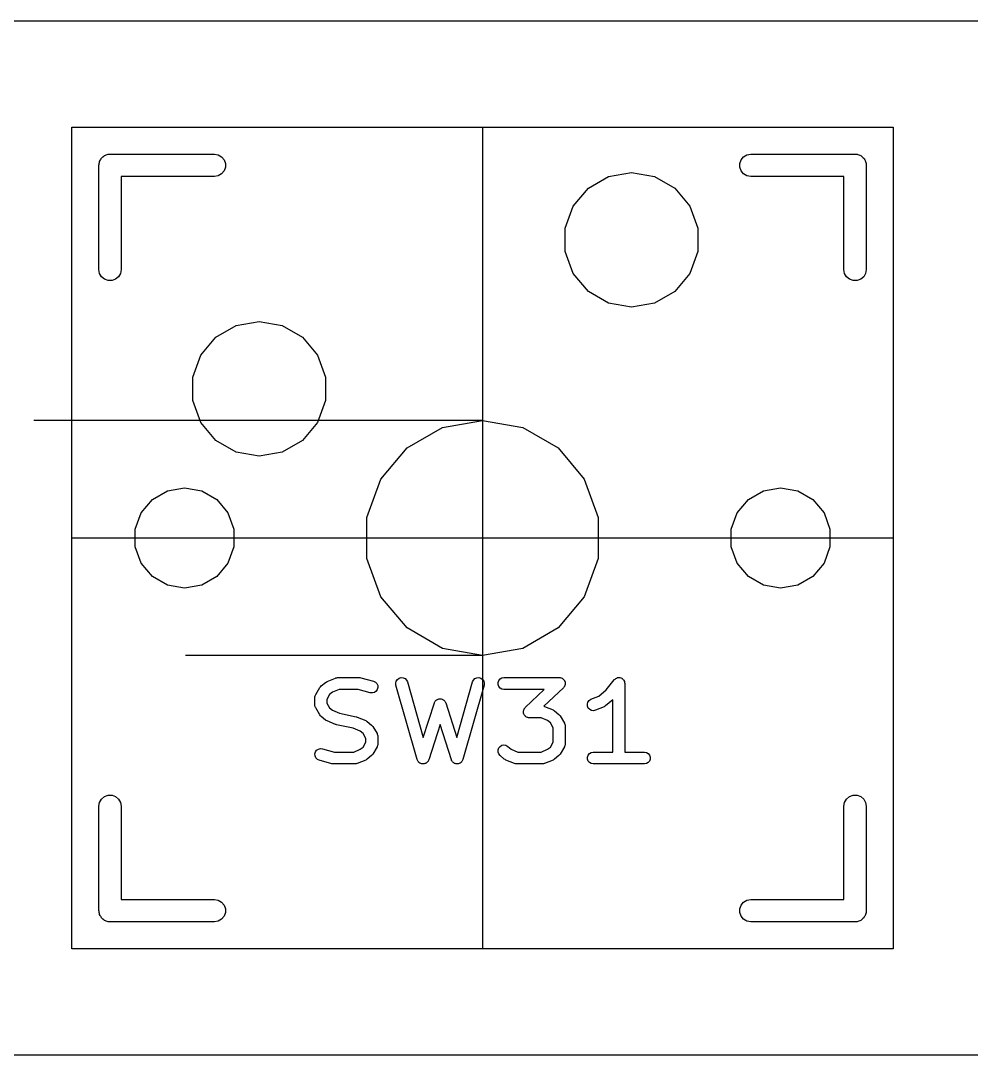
# Model space of a CAD drawing. Header units: millimetres. Extents: x 30 to 728, y -111 to 447.
# Drawn here: x 72.86 to 89.06, y 121.27 to 138.9 of the extents above; entities that cross this region are included whole.
import ezdxf

# ---------------------------------------------------------------- set-up
doc = ezdxf.new("R2010")
doc.units = ezdxf.units.MM
for name, color, linetype in [('BLACK', 7, 'Continuous'), ('プレート', 6, 'Continuous'), ('参照キーキャップ', 7, 'Continuous'), ('寸法', 21, 'Continuous')]:
    doc.layers.add(name, color=color, linetype=linetype)
doc.layers.add('補助線', color=4, linetype='Continuous', transparency=0.8)

# ---------------------------------------------------------------- blocks, each defined once
blk = doc.blocks.new('hhskb-F.SilkS')
at = {"layer": 'BLACK'}
for p, q in [((40.667, -91.4957), (40.6797, -91.485)), ((40.6797, -91.485), (40.6954, -91.4793)), ((40.6954, -91.4793), (40.7098, -91.471)), ((40.7098, -91.471), (40.7263, -91.4681)), ((40.7263, -91.4681), (40.7419, -91.4624)), ((40.7419, -91.4624), (40.7586, -91.4624)), ((40.7586, -91.4624), (40.775, -91.4595)), ((40.775, -91.4595), (42.553, -91.4595)), ((42.553, -91.4595), (42.6182, -91.471)), ((42.6182, -91.471), (42.6755, -91.5041)), ((51.5745, -91.5041), (51.6318, -91.471)), ((51.6318, -91.471), (51.697, -91.4595)), ((51.697, -91.4595), (53.475, -91.4595)), ((53.475, -91.4595), (53.4914, -91.4624)), ((53.4914, -91.4624), (53.5081, -91.4624)), ((53.5081, -91.4624), (53.5237, -91.4681)), ((53.5237, -91.4681), (53.5402, -91.471)), ((53.5402, -91.471), (53.5546, -91.4793)), ((53.5546, -91.4793), (53.5702, -91.485)), ((53.5702, -91.485), (53.583, -91.4957)), ((40.5845, -91.65), (40.5874, -91.6336)), ((40.5845, -93.428), (40.5845, -91.65)), ((40.5874, -91.6169), (40.5931, -91.6013)), ((40.5874, -91.6336), (40.5874, -91.6169)), ((40.5931, -91.6013), (40.596, -91.5848)), ((40.596, -91.5848), (40.6043, -91.5704)), ((40.6043, -91.5704), (40.61, -91.5547)), ((40.61, -91.5547), (40.6207, -91.542)), ((40.6207, -91.542), (40.6291, -91.5275)), ((40.6291, -91.5275), (40.6418, -91.5168)), ((40.6418, -91.5168), (40.6525, -91.5041)), ((40.6525, -91.5041), (40.667, -91.4957)), ((42.6755, -91.5041), (42.718, -91.5547)), ((42.718, -91.5547), (42.7406, -91.6169)), ((42.7406, -91.6169), (42.7406, -91.6831)), ((51.5094, -91.6169), (51.532, -91.5547)), ((51.5094, -91.6831), (51.5094, -91.6169)), ((51.532, -91.5547), (51.5745, -91.5041)), ((53.583, -91.4957), (53.5975, -91.5041)), ((53.5975, -91.5041), (53.6082, -91.5168)), ((53.6082, -91.5168), (53.6209, -91.5275)), ((53.6209, -91.5275), (53.6293, -91.542)), ((53.6293, -91.542), (53.64, -91.5547)), ((53.64, -91.5547), (53.6457, -91.5704)), ((53.6457, -91.5704), (53.654, -91.5848)), ((53.654, -91.5848), (53.6569, -91.6013)), ((53.6569, -91.6013), (53.6626, -91.6169)), ((53.6626, -91.6169), (53.6626, -91.6336)), ((53.6626, -91.6336), (53.6655, -91.65)), ((53.6655, -91.65), (53.6655, -93.428)), ((42.553, -91.8405), (40.9655, -91.8405)), ((40.9655, -91.8405), (40.9655, -93.428)), ((42.6182, -91.829), (42.553, -91.8405)), ((42.6755, -91.7959), (42.6182, -91.829)), ((42.718, -91.7452), (42.6755, -91.7959)), ((42.7406, -91.6831), (42.718, -91.7452)), ((48.9275, -92.0411), (49.2726, -91.8418)), ((49.2726, -91.8418), (49.665, -91.7726)), ((49.665, -91.7726), (50.0574, -91.8418)), ((50.0574, -91.8418), (50.4025, -92.0411)), ((51.532, -91.7452), (51.5094, -91.6831)), ((51.5745, -91.7959), (51.532, -91.7452)), ((51.6318, -91.829), (51.5745, -91.7959)), ((51.697, -91.8405), (51.6318, -91.829)), ((53.2845, -91.8405), (51.697, -91.8405)), ((53.2845, -93.428), (53.2845, -91.8405)), ((48.6714, -92.3463), (48.9275, -92.0411)), ((50.4025, -92.0411), (50.6586, -92.3463)), ((48.5351, -92.7208), (48.6714, -92.3463)), ((50.6586, -92.3463), (50.7949, -92.7208)), ((48.5351, -93.1192), (48.5351, -92.7208)), ((50.7949, -92.7208), (50.7949, -93.1192)), ((48.6714, -93.4937), (48.5351, -93.1192)), ((50.7949, -93.1192), (50.6586, -93.4937)), ((40.596, -93.4932), (40.5845, -93.428)), ((40.9655, -93.428), (40.954, -93.4932)), ((53.296, -93.4932), (53.2845, -93.428)), ((53.6655, -93.428), (53.654, -93.4932)), ((40.6291, -93.5505), (40.596, -93.4932)), ((40.6797, -93.593), (40.6291, -93.5505)), ((40.7419, -93.6156), (40.6797, -93.593)), ((40.8702, -93.593), (40.8081, -93.6156)), ((40.9209, -93.5505), (40.8702, -93.593)), ((40.954, -93.4932), (40.9209, -93.5505)), ((48.9275, -93.7989), (48.6714, -93.4937)), ((50.6586, -93.4937), (50.4025, -93.7989)), ((53.3291, -93.5505), (53.296, -93.4932)), ((53.3797, -93.593), (53.3291, -93.5505)), ((53.4419, -93.6156), (53.3797, -93.593)), ((53.5702, -93.593), (53.5081, -93.6156)), ((53.6209, -93.5505), (53.5702, -93.593)), ((53.654, -93.4932), (53.6209, -93.5505)), ((40.8081, -93.6156), (40.7419, -93.6156)), ((53.5081, -93.6156), (53.4419, -93.6156)), ((49.2726, -93.9982), (48.9275, -93.7989)), ((50.4025, -93.7989), (50.0574, -93.9982)), ((49.665, -94.0674), (49.2726, -93.9982)), ((50.0574, -93.9982), (49.665, -94.0674)), ((42.5775, -94.5811), (42.9226, -94.3818)), ((42.9226, -94.3818), (43.315, -94.3126)), ((43.315, -94.3126), (43.7074, -94.3818)), ((43.7074, -94.3818), (44.0525, -94.5811)), ((42.3214, -94.8863), (42.5775, -94.5811)), ((44.0525, -94.5811), (44.3086, -94.8863)), ((42.1851, -95.2608), (42.3214, -94.8863)), ((44.3086, -94.8863), (44.4449, -95.2608)), ((42.1851, -95.6592), (42.1851, -95.2608)), ((44.4449, -95.2608), (44.4449, -95.6592)), ((42.3214, -96.0337), (42.1851, -95.6592)), ((44.4449, -95.6592), (44.3086, -96.0337)), ((42.5775, -96.3389), (42.3214, -96.0337)), ((44.3086, -96.0337), (44.0525, -96.3389)), ((46.4404, -96.1192), (47.125, -95.9985)), ((47.125, -95.9985), (47.8096, -96.1192)), ((45.8384, -96.4667), (46.4404, -96.1192)), ((47.8096, -96.1192), (48.4115, -96.4667)), ((42.9226, -96.5382), (42.5775, -96.3389)), ((44.0525, -96.3389), (43.7074, -96.5382)), ((43.315, -96.6074), (42.9226, -96.5382)), ((43.7074, -96.5382), (43.315, -96.6074)), ((45.3916, -96.9992), (45.8384, -96.4667)), ((48.4115, -96.4667), (48.8584, -96.9992)), ((45.1539, -97.6524), (45.3916, -96.9992)), ((48.8584, -96.9992), (49.0961, -97.6524)), ((41.496, -97.3457), (41.7529, -97.1974)), ((41.7529, -97.1974), (42.045, -97.1458)), ((42.045, -97.1458), (42.3371, -97.1974)), ((42.3371, -97.1974), (42.594, -97.3457)), ((51.656, -97.3457), (51.9129, -97.1974)), ((51.9129, -97.1974), (52.205, -97.1458)), ((52.205, -97.1458), (52.4971, -97.1974)), ((52.4971, -97.1974), (52.754, -97.3457)), ((41.3053, -97.5729), (41.496, -97.3457)), ((42.594, -97.3457), (42.7847, -97.5729)), ((51.4653, -97.5729), (51.656, -97.3457)), ((52.754, -97.3457), (52.9447, -97.5729)), ((41.2038, -97.8517), (41.3053, -97.5729)), ((42.7847, -97.5729), (42.8862, -97.8517)), ((45.1539, -98.3476), (45.1539, -97.6524)), ((49.0961, -97.6524), (49.0961, -98.3476)), ((51.3638, -97.8517), (51.4653, -97.5729)), ((52.9447, -97.5729), (53.0462, -97.8517)), ((41.2038, -98.1483), (41.2038, -97.8517)), ((42.8862, -97.8517), (42.8862, -98.1483)), ((51.3638, -98.1483), (51.3638, -97.8517)), ((53.0462, -97.8517), (53.0462, -98.1483)), ((41.3053, -98.4271), (41.2038, -98.1483)), ((42.8862, -98.1483), (42.7847, -98.4271)), ((51.4653, -98.4271), (51.3638, -98.1483)), ((53.0462, -98.1483), (52.9447, -98.4271)), ((45.3916, -99.0008), (45.1539, -98.3476)), ((49.0961, -98.3476), (48.8584, -99.0008)), ((41.496, -98.6543), (41.3053, -98.4271)), ((42.7847, -98.4271), (42.594, -98.6543)), ((51.656, -98.6543), (51.4653, -98.4271)), ((52.9447, -98.4271), (52.754, -98.6543)), ((41.7529, -98.8026), (41.496, -98.6543)), ((42.594, -98.6543), (42.3371, -98.8026)), ((51.9129, -98.8026), (51.656, -98.6543)), ((52.754, -98.6543), (52.4971, -98.8026)), ((42.045, -98.8541), (41.7529, -98.8026)), ((42.3371, -98.8026), (42.045, -98.8541)), ((52.205, -98.8541), (51.9129, -98.8026)), ((52.4971, -98.8026), (52.205, -98.8541)), ((45.8384, -99.5332), (45.3916, -99.0008)), ((48.8584, -99.0008), (48.4115, -99.5332)), ((46.4404, -99.8808), (45.8384, -99.5332)), ((48.4115, -99.5332), (47.8096, -99.8808)), ((47.125, -100.002), (46.4404, -99.8808)), ((47.8096, -99.8808), (47.125, -100.002)), ((44.3748, -100.522), (44.4474, -100.462)), ((44.4474, -100.462), (44.4606, -100.454)), ((44.4606, -100.454), (44.4734, -100.446)), ((44.4734, -100.446), (44.6185, -100.386)), ((44.6185, -100.386), (44.6208, -100.385)), ((44.6208, -100.385), (44.6228, -100.384)), ((44.6228, -100.384), (44.6379, -100.381)), ((44.6379, -100.381), (44.6529, -100.378)), ((44.6529, -100.378), (44.6553, -100.378)), ((44.6553, -100.378), (44.6576, -100.378)), ((44.6576, -100.378), (45.0204, -100.378)), ((45.0204, -100.378), (45.034, -100.38)), ((45.034, -100.38), (45.0476, -100.382)), ((45.0476, -100.382), (45.2653, -100.442)), ((45.2653, -100.442), (45.2972, -100.457)), ((45.2972, -100.457), (45.3219, -100.482)), ((45.6448, -100.472), (45.6534, -100.438)), ((45.6485, -100.507), (45.6448, -100.472)), ((45.6534, -100.438), (45.6731, -100.409)), ((45.6731, -100.409), (45.7017, -100.388)), ((45.7017, -100.388), (45.7356, -100.378)), ((45.7356, -100.378), (45.7708, -100.381)), ((45.7708, -100.381), (45.803, -100.395)), ((45.803, -100.395), (45.8284, -100.42)), ((45.8284, -100.42), (45.8438, -100.452)), ((45.8438, -100.452), (46.1145, -101.399)), ((46.6841, -101.399), (46.9547, -100.452)), ((46.9547, -100.452), (46.9702, -100.42)), ((46.9702, -100.42), (46.9955, -100.395)), ((46.9955, -100.395), (47.0278, -100.381)), ((47.0278, -100.381), (47.063, -100.378)), ((47.063, -100.378), (47.0969, -100.388)), ((47.0969, -100.388), (47.1254, -100.409)), ((47.1254, -100.409), (47.1452, -100.438)), ((47.1452, -100.438), (47.1538, -100.472)), ((47.1538, -100.472), (47.1501, -100.507)), ((47.3878, -100.462), (47.3999, -100.429)), ((47.3878, -100.497), (47.3878, -100.462)), ((47.3999, -100.429), (47.4226, -100.402)), ((47.4226, -100.402), (47.4531, -100.384)), ((47.4531, -100.384), (47.4879, -100.378)), ((47.4879, -100.378), (48.4313, -100.378)), ((48.4313, -100.378), (48.4456, -100.38)), ((48.4456, -100.38), (48.46, -100.382)), ((48.46, -100.382), (48.4629, -100.383)), ((48.4629, -100.383), (48.466, -100.384)), ((48.466, -100.384), (48.4786, -100.391)), ((48.4786, -100.391), (48.4916, -100.398)), ((48.4916, -100.398), (48.4938, -100.4)), ((48.4938, -100.4), (48.4966, -100.402)), ((48.4966, -100.402), (48.5059, -100.413)), ((48.5059, -100.413), (48.5159, -100.423)), ((48.5159, -100.423), (48.5172, -100.426)), ((48.5172, -100.426), (48.5193, -100.429)), ((48.5193, -100.429), (48.5242, -100.442)), ((48.5242, -100.442), (48.53, -100.456)), ((48.53, -100.456), (48.5302, -100.459)), ((48.5302, -100.459), (48.5313, -100.462)), ((48.5313, -100.462), (48.5313, -100.476)), ((48.5313, -100.476), (48.5323, -100.491)), ((49.2292, -100.589), (49.368, -100.416)), ((49.368, -100.416), (49.3689, -100.415)), ((49.3689, -100.415), (49.3695, -100.414)), ((49.3695, -100.414), (49.3821, -100.404)), ((49.3821, -100.404), (49.3944, -100.393)), ((49.3944, -100.393), (49.3956, -100.392)), ((49.3956, -100.392), (49.3965, -100.392)), ((49.3965, -100.392), (49.4119, -100.386)), ((49.4119, -100.386), (49.4273, -100.38)), ((49.4273, -100.38), (49.4285, -100.38)), ((49.4285, -100.38), (49.4296, -100.379)), ((49.4296, -100.379), (49.4461, -100.379)), ((49.4461, -100.379), (49.4626, -100.379)), ((49.4626, -100.379), (49.4637, -100.379)), ((49.4637, -100.379), (49.4649, -100.379)), ((49.4649, -100.379), (49.4804, -100.385)), ((49.4804, -100.385), (49.496, -100.39)), ((49.496, -100.39), (49.497, -100.391)), ((49.497, -100.391), (49.4981, -100.392)), ((49.4981, -100.392), (49.5107, -100.402)), ((49.5107, -100.402), (49.5236, -100.412)), ((49.5236, -100.412), (49.5242, -100.413)), ((49.5242, -100.413), (49.5251, -100.414)), ((49.5251, -100.414), (49.5333, -100.428)), ((49.5333, -100.428), (49.5419, -100.443)), ((49.5419, -100.443), (49.5422, -100.444)), ((49.5422, -100.444), (49.5428, -100.445)), ((49.5428, -100.445), (49.5456, -100.461)), ((49.5456, -100.461), (49.5489, -100.477)), ((49.5489, -100.477), (49.5487, -100.478)), ((49.5487, -100.478), (49.5489, -100.48)), ((49.5489, -100.48), (49.5489, -101.648)), ((44.2802, -100.669), (44.3527, -100.548)), ((44.3527, -100.548), (44.3638, -100.535)), ((44.3638, -100.535), (44.3748, -100.522)), ((44.5657, -100.628), (44.5181, -100.668)), ((44.6779, -100.581), (44.5657, -100.628)), ((45.0066, -100.581), (44.6779, -100.581)), ((45.2109, -100.638), (45.0066, -100.581)), ((45.2461, -100.641), (45.2109, -100.638)), ((45.2802, -100.632), (45.2461, -100.641)), ((45.3093, -100.612), (45.2802, -100.632)), ((45.3298, -100.584), (45.3093, -100.612)), ((45.3219, -100.482), (45.3365, -100.515)), ((45.3393, -100.55), (45.3298, -100.584)), ((45.3365, -100.515), (45.3393, -100.55)), ((46.0113, -101.777), (45.6485, -100.507)), ((47.1501, -100.507), (46.7873, -101.777)), ((47.3999, -100.53), (47.3878, -100.497)), ((47.4226, -100.557), (47.3999, -100.53)), ((47.4531, -100.575), (47.4226, -100.557)), ((47.4879, -100.581), (47.4531, -100.575)), ((48.1773, -100.581), (47.4879, -100.581)), ((47.8532, -100.89), (48.1773, -100.581)), ((48.5014, -100.553), (48.1716, -100.867)), ((48.51, -100.541), (48.5014, -100.553)), ((48.5193, -100.53), (48.51, -100.541)), ((48.5204, -100.527), (48.5193, -100.53)), ((48.5223, -100.525), (48.5204, -100.527)), ((48.5264, -100.511), (48.5223, -100.525)), ((48.5313, -100.497), (48.5264, -100.511)), ((48.5323, -100.491), (48.5313, -100.494)), ((48.5313, -100.494), (48.5313, -100.497)), ((49.1038, -100.694), (49.2292, -100.589)), ((44.2657, -100.721), (44.2674, -100.712)), ((44.2657, -100.842), (44.2657, -100.721)), ((44.2674, -100.712), (44.2675, -100.702)), ((44.2675, -100.702), (44.2704, -100.695)), ((44.2704, -100.695), (44.2718, -100.687)), ((44.2718, -100.687), (44.2767, -100.678)), ((44.2767, -100.678), (44.2802, -100.669)), ((44.5181, -100.668), (44.4689, -100.75)), ((44.4689, -100.75), (44.4689, -100.814)), ((44.4689, -100.814), (44.5181, -100.896)), ((46.1145, -101.399), (46.3025, -100.811)), ((46.3025, -100.811), (46.3044, -100.808)), ((46.3044, -100.808), (46.3053, -100.804)), ((46.3053, -100.804), (46.3126, -100.792)), ((46.3126, -100.792), (46.3189, -100.78)), ((46.3189, -100.78), (46.3219, -100.777)), ((46.3219, -100.777), (46.3241, -100.774)), ((46.3241, -100.774), (46.3349, -100.766)), ((46.3349, -100.766), (46.3451, -100.756)), ((46.3451, -100.756), (46.3488, -100.755)), ((46.3488, -100.755), (46.352, -100.752)), ((46.352, -100.752), (46.365, -100.748)), ((46.365, -100.748), (46.3777, -100.743)), ((46.3777, -100.743), (46.3818, -100.743)), ((46.3818, -100.743), (46.3856, -100.742)), ((46.3856, -100.742), (46.3993, -100.742)), ((46.3993, -100.742), (46.413, -100.742)), ((46.413, -100.742), (46.4168, -100.743)), ((46.4168, -100.743), (46.4209, -100.743)), ((46.4209, -100.743), (46.4335, -100.748)), ((46.4335, -100.748), (46.4466, -100.752)), ((46.4466, -100.752), (46.4498, -100.755)), ((46.4498, -100.755), (46.4535, -100.756)), ((46.4535, -100.756), (46.4637, -100.766)), ((46.4637, -100.766), (46.4745, -100.774)), ((46.4745, -100.774), (46.4766, -100.777)), ((46.4766, -100.777), (46.4796, -100.78)), ((46.4796, -100.78), (46.486, -100.792)), ((46.486, -100.792), (46.4933, -100.804)), ((46.4933, -100.804), (46.4942, -100.808)), ((46.4942, -100.808), (46.4961, -100.811)), ((46.4961, -100.811), (46.6841, -101.399)), ((48.9111, -100.829), (48.9216, -100.796)), ((48.9127, -100.865), (48.9111, -100.829)), ((48.9216, -100.796), (48.9431, -100.768)), ((48.9431, -100.768), (48.9728, -100.749)), ((48.9728, -100.749), (49.1038, -100.694)), ((49.3457, -100.757), (49.222, -100.86)), ((49.3457, -101.648), (49.3457, -100.757)), ((44.2674, -100.852), (44.2657, -100.842)), ((44.2675, -100.862), (44.2674, -100.852)), ((44.2704, -100.869), (44.2675, -100.862)), ((44.2718, -100.877), (44.2704, -100.869)), ((44.2767, -100.886), (44.2718, -100.877)), ((44.2802, -100.895), (44.2767, -100.886)), ((44.3527, -101.016), (44.2802, -100.895)), ((44.5181, -100.896), (44.5657, -100.936)), ((44.5657, -100.936), (44.6877, -100.987)), ((44.6877, -100.987), (44.9686, -101.045)), ((47.8223, -100.952), (47.8232, -100.949)), ((47.8232, -100.966), (47.8223, -100.952)), ((47.8232, -100.946), (47.8282, -100.932)), ((47.8232, -100.949), (47.8232, -100.946)), ((47.8232, -100.981), (47.8232, -100.966)), ((47.8243, -100.984), (47.8232, -100.981)), ((47.8245, -100.987), (47.8243, -100.984)), ((47.8303, -101.001), (47.8245, -100.987)), ((47.8282, -100.932), (47.8323, -100.918)), ((47.8353, -101.014), (47.8303, -101.001)), ((47.8323, -100.918), (47.8342, -100.916)), ((47.8342, -100.916), (47.8353, -100.913)), ((47.8353, -100.913), (47.8446, -100.901)), ((47.8446, -100.901), (47.8532, -100.89)), ((48.1716, -100.867), (48.1757, -100.868)), ((48.1757, -100.868), (48.1778, -100.869)), ((48.1778, -100.869), (48.1801, -100.87)), ((48.1801, -100.87), (48.3252, -100.93)), ((48.3252, -100.93), (48.338, -100.938)), ((48.338, -100.938), (48.3512, -100.946)), ((48.3512, -100.946), (48.4238, -101.006)), ((48.4238, -101.006), (48.4347, -101.019)), ((48.9263, -100.897), (48.9127, -100.865)), ((48.9502, -100.923), (48.9263, -100.897)), ((48.9815, -100.939), (48.9502, -100.923)), ((49.0165, -100.944), (48.9815, -100.939)), ((49.0509, -100.936), (49.0165, -100.944)), ((49.1961, -100.876), (49.0509, -100.936)), ((49.2089, -100.868), (49.1961, -100.876)), ((49.222, -100.86), (49.2089, -100.868)), ((44.3639, -101.028), (44.3527, -101.016)), ((44.3748, -101.041), (44.3639, -101.028)), ((44.4474, -101.102), (44.3748, -101.041)), ((44.4606, -101.109), (44.4474, -101.102)), ((44.4734, -101.118), (44.4606, -101.109)), ((44.6185, -101.178), (44.4734, -101.118)), ((44.6279, -101.18), (44.6185, -101.178)), ((44.6368, -101.184), (44.6279, -101.18)), ((44.9177, -101.242), (44.6368, -101.184)), ((44.9686, -101.045), (44.9775, -101.049)), ((44.9775, -101.049), (44.9869, -101.051)), ((44.9869, -101.051), (45.1321, -101.111)), ((45.1321, -101.111), (45.1449, -101.12)), ((45.1449, -101.12), (45.158, -101.127)), ((45.158, -101.127), (45.2306, -101.188)), ((46.3993, -101.176), (46.2058, -101.78)), ((46.5928, -101.78), (46.3993, -101.176)), ((47.8374, -101.017), (47.8353, -101.014)), ((47.8387, -101.02), (47.8374, -101.017)), ((47.8487, -101.03), (47.8387, -101.02)), ((47.858, -101.041), (47.8487, -101.03)), ((47.8608, -101.043), (47.858, -101.041)), ((47.863, -101.045), (47.8608, -101.043)), ((47.876, -101.052), (47.863, -101.045)), ((47.8885, -101.059), (47.876, -101.052)), ((47.8917, -101.059), (47.8885, -101.059)), ((47.8946, -101.061), (47.8917, -101.059)), ((47.909, -101.062), (47.8946, -101.061)), ((47.9233, -101.065), (47.909, -101.062)), ((48.1207, -101.065), (47.9233, -101.065)), ((48.2329, -101.112), (48.1207, -101.065)), ((48.2804, -101.151), (48.2329, -101.112)), ((48.3297, -101.233), (48.2804, -101.151)), ((48.4347, -101.019), (48.4458, -101.032)), ((48.4458, -101.032), (48.5184, -101.153)), ((48.5184, -101.153), (48.5219, -101.162)), ((48.5219, -101.162), (48.5268, -101.17)), ((48.5268, -101.17), (48.5282, -101.178)), ((48.5282, -101.178), (48.531, -101.186)), ((48.531, -101.186), (48.5312, -101.196)), ((45.0398, -101.293), (44.9177, -101.242)), ((45.0873, -101.333), (45.0398, -101.293)), ((45.1365, -101.415), (45.0873, -101.333)), ((45.2306, -101.188), (45.2416, -101.201)), ((45.2416, -101.201), (45.2527, -101.213)), ((45.2527, -101.213), (45.3253, -101.334)), ((45.3253, -101.334), (45.3287, -101.343)), ((45.3287, -101.343), (45.3336, -101.352)), ((45.3336, -101.352), (45.335, -101.36)), ((45.335, -101.36), (45.3379, -101.367)), ((48.3297, -101.479), (48.3297, -101.233)), ((48.5312, -101.196), (48.5329, -101.205)), ((48.5329, -101.205), (48.5329, -101.508)), ((45.0873, -101.562), (45.1365, -101.479)), ((45.1365, -101.479), (45.1365, -101.415)), ((45.335, -101.534), (45.3336, -101.542)), ((45.3379, -101.527), (45.335, -101.534)), ((45.3379, -101.367), (45.3381, -101.377)), ((45.3381, -101.517), (45.3379, -101.527)), ((45.3381, -101.377), (45.3397, -101.387)), ((45.3397, -101.508), (45.3381, -101.517)), ((45.3397, -101.387), (45.3397, -101.508)), ((47.4223, -101.551), (47.4528, -101.533)), ((47.4528, -101.533), (47.4875, -101.527)), ((47.4875, -101.527), (47.5223, -101.533)), ((47.5223, -101.533), (47.5529, -101.551)), ((48.2804, -101.562), (48.3297, -101.479)), ((48.5282, -101.534), (48.5268, -101.542)), ((48.531, -101.527), (48.5282, -101.534)), ((48.5312, -101.517), (48.531, -101.527)), ((48.5329, -101.508), (48.5312, -101.517)), ((44.2662, -101.679), (44.2756, -101.645)), ((44.2689, -101.714), (44.2662, -101.679)), ((44.2835, -101.747), (44.2689, -101.714)), ((44.2756, -101.645), (44.2961, -101.617)), ((44.2961, -101.617), (44.3252, -101.597)), ((44.3252, -101.597), (44.3594, -101.588)), ((44.3594, -101.588), (44.3945, -101.591)), ((44.3945, -101.591), (44.5988, -101.648)), ((44.5988, -101.648), (44.9275, -101.648)), ((44.9275, -101.648), (45.0398, -101.601)), ((45.0398, -101.601), (45.0873, -101.562)), ((45.2306, -101.707), (45.158, -101.767)), ((45.2416, -101.694), (45.2306, -101.707)), ((45.2527, -101.681), (45.2416, -101.694)), ((45.3253, -101.56), (45.2527, -101.681)), ((45.3287, -101.551), (45.3253, -101.56)), ((45.3336, -101.542), (45.3287, -101.551)), ((47.3877, -101.611), (47.3997, -101.578)), ((47.3879, -101.647), (47.3877, -101.611)), ((47.4, -101.68), (47.3879, -101.647)), ((47.3997, -101.578), (47.4223, -101.551)), ((47.4228, -101.707), (47.4, -101.68)), ((47.4954, -101.767), (47.4228, -101.707)), ((47.5529, -101.551), (47.6137, -101.601)), ((47.6137, -101.601), (47.7259, -101.648)), ((47.7259, -101.648), (48.1207, -101.648)), ((48.1207, -101.648), (48.2329, -101.601)), ((48.2329, -101.601), (48.2804, -101.562)), ((48.4238, -101.707), (48.3512, -101.767)), ((48.4347, -101.694), (48.4238, -101.707)), ((48.4458, -101.681), (48.4347, -101.694)), ((48.5184, -101.56), (48.4458, -101.681)), ((48.5219, -101.551), (48.5184, -101.56)), ((48.5268, -101.542), (48.5219, -101.551)), ((48.9118, -101.732), (48.9239, -101.699)), ((48.9239, -101.699), (48.9466, -101.672)), ((48.9466, -101.672), (48.9771, -101.654)), ((48.9771, -101.654), (49.0119, -101.648)), ((49.0119, -101.648), (49.3457, -101.648)), ((49.5489, -101.648), (49.8827, -101.648)), ((49.8827, -101.648), (49.9175, -101.654)), ((49.9175, -101.654), (49.948, -101.672)), ((49.948, -101.672), (49.9707, -101.699)), ((49.9707, -101.699), (49.9828, -101.732)), ((44.3083, -101.772), (44.2835, -101.747)), ((44.3401, -101.787), (44.3083, -101.772)), ((44.5578, -101.847), (44.3401, -101.787)), ((44.5715, -101.849), (44.5578, -101.847)), ((44.585, -101.851), (44.5715, -101.849)), ((44.9479, -101.851), (44.585, -101.851)), ((44.9502, -101.851), (44.9479, -101.851)), ((44.9525, -101.851), (44.9502, -101.851)), ((44.9675, -101.848), (44.9525, -101.851)), ((44.9826, -101.845), (44.9675, -101.848)), ((44.9846, -101.844), (44.9826, -101.845)), ((44.9869, -101.843), (44.9846, -101.844)), ((45.1321, -101.783), (44.9869, -101.843)), ((45.1449, -101.775), (45.1321, -101.783)), ((45.158, -101.767), (45.1449, -101.775)), ((46.0138, -101.783), (46.0113, -101.777)), ((46.015, -101.788), (46.0138, -101.783)), ((46.0214, -101.798), (46.015, -101.788)), ((46.0267, -101.809), (46.0214, -101.798)), ((46.0308, -101.813), (46.0267, -101.809)), ((46.0338, -101.818), (46.0308, -101.813)), ((46.0434, -101.825), (46.0338, -101.818)), ((46.0521, -101.834), (46.0434, -101.825)), ((46.0572, -101.836), (46.0521, -101.834)), ((46.0617, -101.839), (46.0572, -101.836)), ((46.0733, -101.843), (46.0617, -101.839)), ((46.0843, -101.848), (46.0733, -101.843)), ((46.0899, -101.848), (46.0843, -101.848)), ((46.0953, -101.85), (46.0899, -101.848)), ((46.1074, -101.85), (46.0953, -101.85)), ((46.1195, -101.851), (46.1074, -101.85)), ((46.1249, -101.849), (46.1195, -101.851)), ((46.1306, -101.849), (46.1249, -101.849)), ((46.1418, -101.844), (46.1306, -101.849)), ((46.1535, -101.841), (46.1418, -101.844)), ((46.158, -101.838), (46.1535, -101.841)), ((46.1632, -101.835), (46.158, -101.838)), ((46.1722, -101.827), (46.1632, -101.835)), ((46.182, -101.82), (46.1722, -101.827)), ((46.1852, -101.816), (46.182, -101.82)), ((46.1893, -101.812), (46.1852, -101.816)), ((46.195, -101.801), (46.1893, -101.812)), ((46.2018, -101.791), (46.195, -101.801)), ((46.2031, -101.785), (46.2018, -101.791)), ((46.2058, -101.78), (46.2031, -101.785)), ((46.5954, -101.785), (46.5928, -101.78)), ((46.5968, -101.791), (46.5954, -101.785)), ((46.6036, -101.801), (46.5968, -101.791)), ((46.6092, -101.812), (46.6036, -101.801)), ((46.6134, -101.816), (46.6092, -101.812)), ((46.6166, -101.82), (46.6134, -101.816)), ((46.6264, -101.827), (46.6166, -101.82)), ((46.6353, -101.835), (46.6264, -101.827)), ((46.6406, -101.838), (46.6353, -101.835)), ((46.6451, -101.841), (46.6406, -101.838)), ((46.6568, -101.844), (46.6451, -101.841)), ((46.668, -101.849), (46.6568, -101.844)), ((46.6736, -101.849), (46.668, -101.849)), ((46.679, -101.851), (46.6736, -101.849)), ((46.6911, -101.85), (46.679, -101.851)), ((46.7033, -101.85), (46.6911, -101.85)), ((46.7086, -101.848), (46.7033, -101.85)), ((46.7142, -101.848), (46.7086, -101.848)), ((46.7253, -101.843), (46.7142, -101.848)), ((46.7369, -101.839), (46.7253, -101.843)), ((46.7413, -101.836), (46.7369, -101.839)), ((46.7465, -101.834), (46.7413, -101.836)), ((46.7552, -101.825), (46.7465, -101.834)), ((46.7648, -101.818), (46.7552, -101.825)), ((46.7678, -101.813), (46.7648, -101.818)), ((46.7718, -101.809), (46.7678, -101.813)), ((46.7771, -101.798), (46.7718, -101.809)), ((46.7836, -101.788), (46.7771, -101.798)), ((46.7848, -101.783), (46.7836, -101.788)), ((46.7873, -101.777), (46.7848, -101.783)), ((47.5086, -101.775), (47.4954, -101.767)), ((47.5214, -101.783), (47.5086, -101.775)), ((47.6665, -101.843), (47.5214, -101.783)), ((47.6688, -101.844), (47.6665, -101.843)), ((47.6708, -101.845), (47.6688, -101.844)), ((47.6859, -101.848), (47.6708, -101.845)), ((47.7009, -101.851), (47.6859, -101.848)), ((47.7033, -101.851), (47.7009, -101.851)), ((47.7056, -101.851), (47.7033, -101.851)), ((48.141, -101.851), (47.7056, -101.851)), ((48.1433, -101.851), (48.141, -101.851)), ((48.1456, -101.851), (48.1433, -101.851)), ((48.1606, -101.848), (48.1456, -101.851)), ((48.1757, -101.845), (48.1606, -101.848)), ((48.1778, -101.844), (48.1757, -101.845)), ((48.1801, -101.843), (48.1778, -101.844)), ((48.3252, -101.783), (48.1801, -101.843)), ((48.338, -101.775), (48.3252, -101.783)), ((48.3512, -101.767), (48.338, -101.775)), ((48.9118, -101.767), (48.9118, -101.732)), ((48.9239, -101.8), (48.9118, -101.767)), ((48.9466, -101.827), (48.9239, -101.8)), ((48.9771, -101.845), (48.9466, -101.827)), ((49.0119, -101.851), (48.9771, -101.845)), ((49.8827, -101.851), (49.0119, -101.851)), ((49.9175, -101.845), (49.8827, -101.851)), ((49.948, -101.827), (49.9175, -101.845)), ((49.9707, -101.8), (49.948, -101.827)), ((49.9828, -101.767), (49.9707, -101.8)), ((49.9828, -101.732), (49.9828, -101.767)), ((40.6291, -102.45), (40.6797, -102.407)), ((40.6797, -102.407), (40.7419, -102.384)), ((40.7419, -102.384), (40.8081, -102.384)), ((40.8081, -102.384), (40.8702, -102.407)), ((40.8702, -102.407), (40.9209, -102.45)), ((53.3291, -102.45), (53.3797, -102.407)), ((53.3797, -102.407), (53.4419, -102.384)), ((53.4419, -102.384), (53.5081, -102.384)), ((53.5081, -102.384), (53.5702, -102.407)), ((53.5702, -102.407), (53.6209, -102.45)), ((40.5845, -102.572), (40.596, -102.507)), ((40.5845, -104.35), (40.5845, -102.572)), ((40.596, -102.507), (40.6291, -102.45)), ((40.9209, -102.45), (40.954, -102.507)), ((40.954, -102.507), (40.9655, -102.572)), ((40.9655, -102.572), (40.9655, -104.159)), ((53.2845, -102.572), (53.296, -102.507)), ((53.2845, -104.159), (53.2845, -102.572)), ((53.296, -102.507), (53.3291, -102.45)), ((53.6209, -102.45), (53.654, -102.507)), ((53.654, -102.507), (53.6655, -102.572)), ((53.6655, -102.572), (53.6655, -104.35)), ((40.9655, -104.159), (42.553, -104.159)), ((42.553, -104.159), (42.6182, -104.171)), ((42.6182, -104.171), (42.6755, -104.204)), ((51.5745, -104.204), (51.6318, -104.171)), ((51.6318, -104.171), (51.697, -104.159)), ((51.697, -104.159), (53.2845, -104.159)), ((40.5874, -104.366), (40.5845, -104.35)), ((42.6755, -104.204), (42.718, -104.255)), ((42.718, -104.255), (42.7406, -104.317)), ((42.7406, -104.317), (42.7406, -104.383)), ((51.5094, -104.317), (51.532, -104.255)), ((51.5094, -104.383), (51.5094, -104.317)), ((51.532, -104.255), (51.5745, -104.204)), ((53.6655, -104.35), (53.6626, -104.366)), ((40.5874, -104.383), (40.5874, -104.366)), ((40.5931, -104.399), (40.5874, -104.383)), ((40.596, -104.415), (40.5931, -104.399)), ((40.6043, -104.43), (40.596, -104.415)), ((40.61, -104.445), (40.6043, -104.43)), ((40.6207, -104.458), (40.61, -104.445)), ((40.6291, -104.472), (40.6207, -104.458)), ((40.6418, -104.483), (40.6291, -104.472)), ((40.6525, -104.496), (40.6418, -104.483)), ((40.667, -104.504), (40.6525, -104.496)), ((40.6797, -104.515), (40.667, -104.504)), ((40.6954, -104.521), (40.6797, -104.515)), ((40.7098, -104.529), (40.6954, -104.521)), ((40.7263, -104.532), (40.7098, -104.529)), ((40.7419, -104.538), (40.7263, -104.532)), ((42.6182, -104.529), (42.553, -104.54)), ((42.6755, -104.496), (42.6182, -104.529)), ((42.718, -104.445), (42.6755, -104.496)), ((42.7406, -104.383), (42.718, -104.445)), ((51.532, -104.445), (51.5094, -104.383)), ((51.5745, -104.496), (51.532, -104.445)), ((51.6318, -104.529), (51.5745, -104.496)), ((51.697, -104.54), (51.6318, -104.529)), ((53.5237, -104.532), (53.5081, -104.538)), ((53.5402, -104.529), (53.5237, -104.532)), ((53.5546, -104.521), (53.5402, -104.529)), ((53.5702, -104.515), (53.5546, -104.521)), ((53.583, -104.504), (53.5702, -104.515)), ((53.5975, -104.496), (53.583, -104.504)), ((53.6082, -104.483), (53.5975, -104.496)), ((53.6209, -104.472), (53.6082, -104.483)), ((53.6293, -104.458), (53.6209, -104.472)), ((53.64, -104.445), (53.6293, -104.458)), ((53.6457, -104.43), (53.64, -104.445)), ((53.654, -104.415), (53.6457, -104.43)), ((53.6569, -104.399), (53.654, -104.415)), ((53.6626, -104.383), (53.6569, -104.399)), ((53.6626, -104.366), (53.6626, -104.383)), ((40.7586, -104.538), (40.7419, -104.538)), ((40.775, -104.54), (40.7586, -104.538)), ((42.553, -104.54), (40.775, -104.54)), ((53.475, -104.54), (51.697, -104.54)), ((53.4914, -104.538), (53.475, -104.54)), ((53.5081, -104.538), (53.4914, -104.538))]:
    blk.add_line(p, q, dxfattribs=at)

msp = doc.modelspace()

# ---------------------------------------------------------------- linework, layer by layer
at = {"layer": 'プレート'}
msp.add_lwpolyline([(73.733, 123.086), (73.733, 137.086), (87.733, 137.086), (87.733, 123.086)], close=True, dxfattribs=at)
at = {"layer": '参照キーキャップ', "color": 7}
msp.add_lwpolyline([(64.793, 138.9), (96.672, 138.9), (96.672, 121.271), (64.793, 121.271), (64.793, 138.9)], close=True, dxfattribs=at)
for points in [[(80.733, 131.086), (80.733, 129.086)], [(79.733, 130.086), (81.733, 130.086), (81.733, 130.086), (81.733, 130.086)]]:
    msp.add_lwpolyline(points, dxfattribs=at)
at = {"layer": '補助線'}
for p, q in [((80.733, 137.086), (80.733, 123.086)), ((80.733, 132.087), (73.081, 132.087)), ((73.081, 132.087), (73.081, 132.087)), ((80.733, 132.087), (80.733, 128.084)), ((73.733, 130.086), (87.733, 130.086)), ((78.762, 130.086), (82.704, 130.086)), ((80.733, 128.084), (75.669, 128.084))]:
    msp.add_line(p, q, dxfattribs=at)

# ---------------------------------------------------------------- block references
at = {"layer": '寸法', "linetype": 'ByBlock'}
msp.add_blockref('hhskb-F.SilkS', (33.608, 228.086), dxfattribs=at)

doc.saveas('drawing.dxf')
